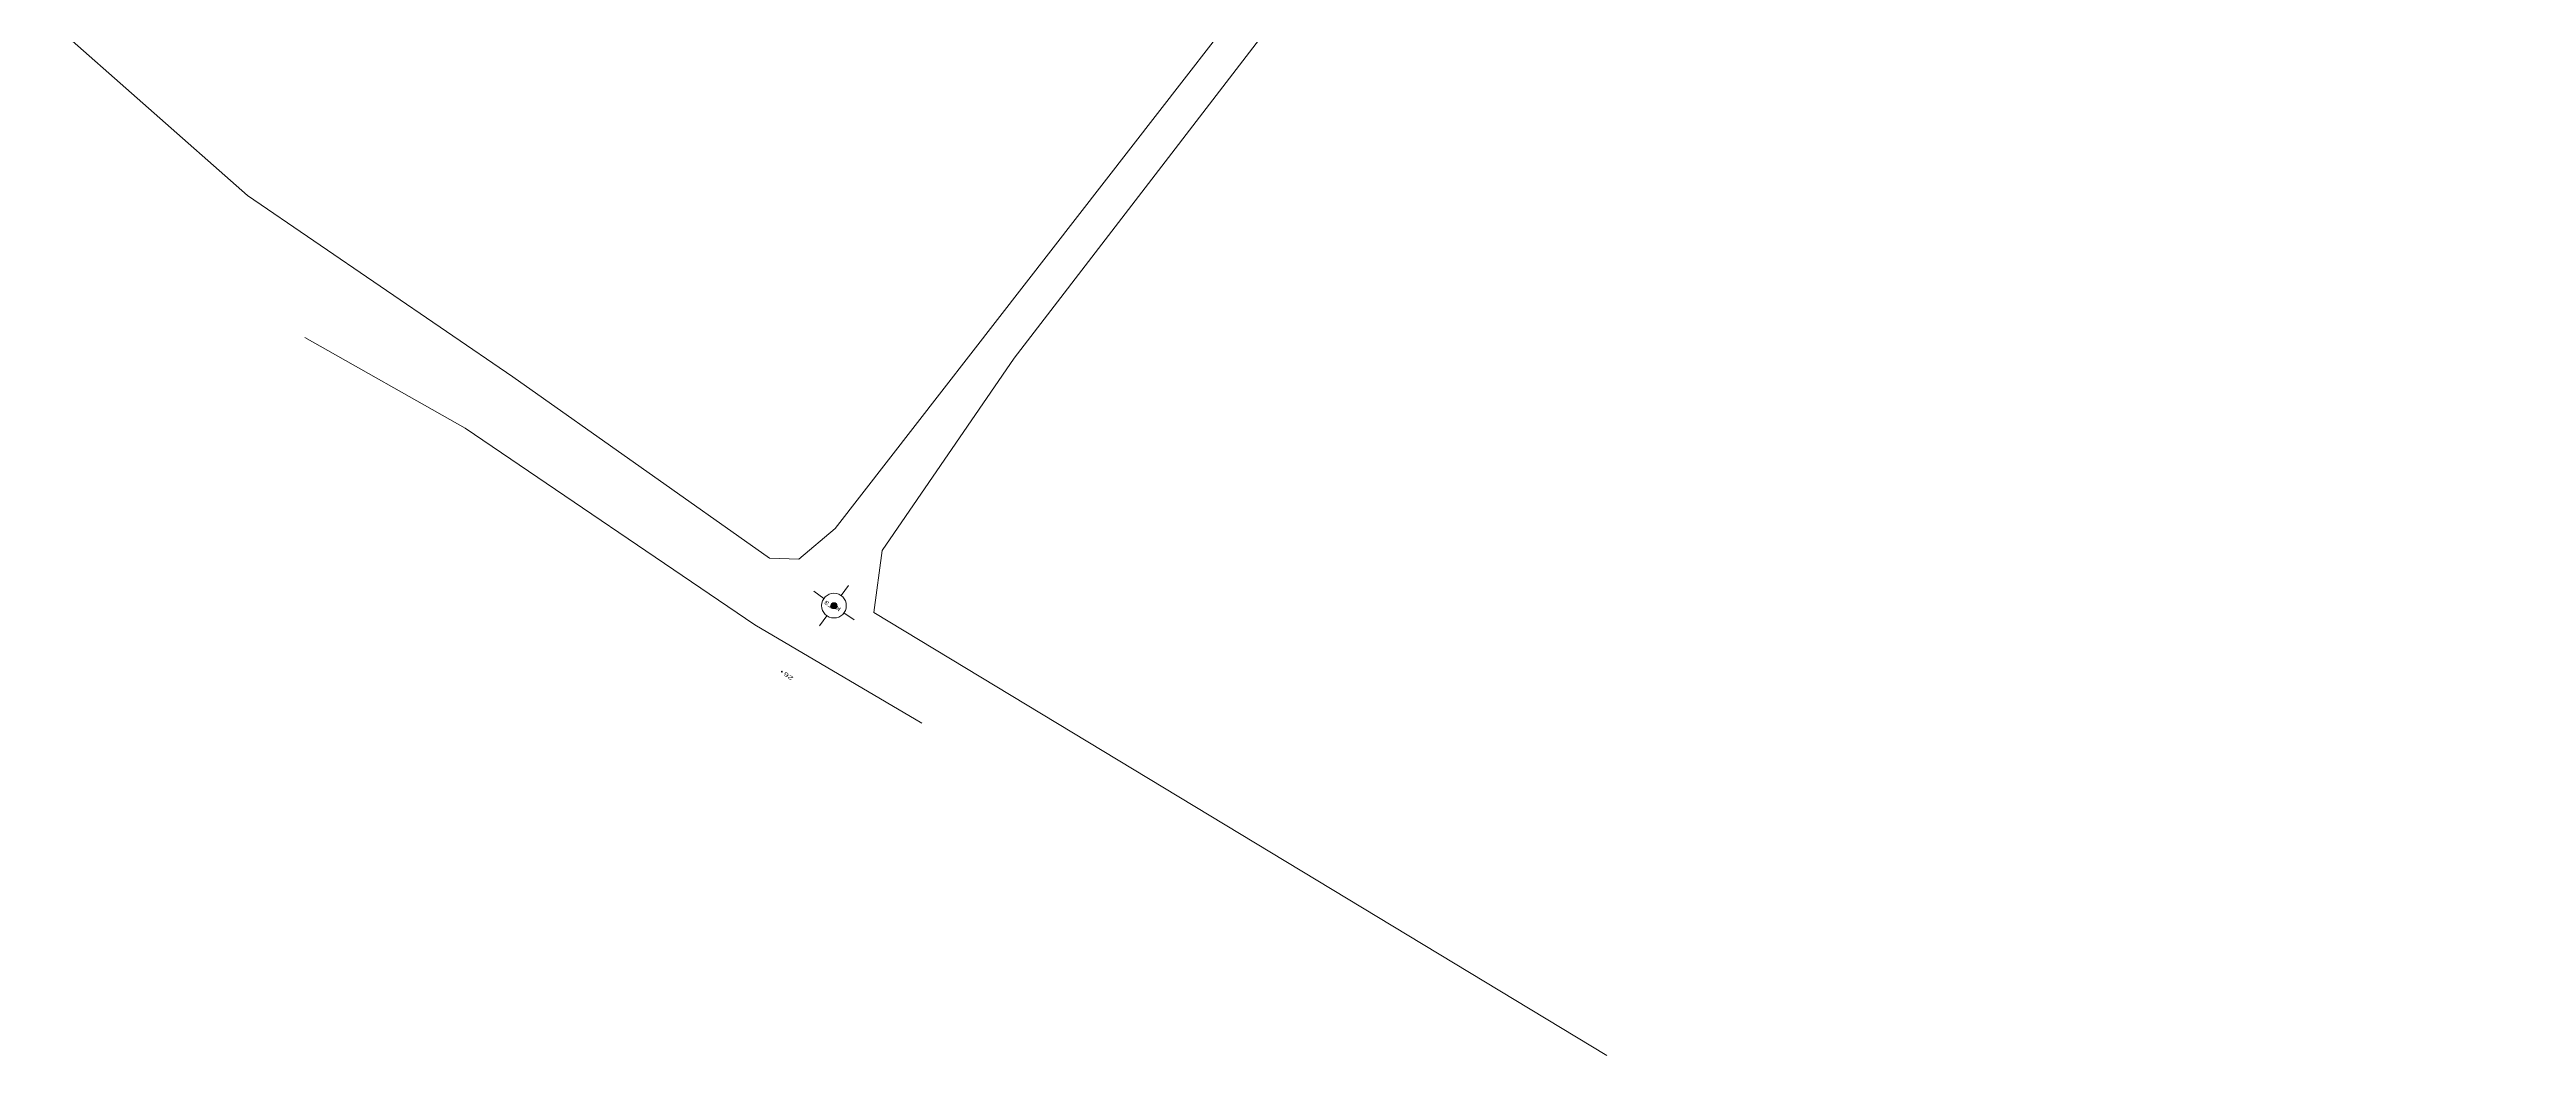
# Model space of a CAD drawing. Header units: metres. Extents: x 549831 to 549967, y 1838707 to 1838852.
# Drawn here: x 549830.9 to 549956.1, y 1838707.4 to 1838758.2 of the extents above; entities that cross this region are included whole.
import ezdxf
from ezdxf.enums import TextEntityAlignment as Align

# ---------------------------------------------------------------- set-up
doc = ezdxf.new("R2010")
doc.units = ezdxf.units.M
doc.header["$LTSCALE"] = 0.08
doc.header["$PDMODE"] = 32
doc.header["$PDSIZE"] = 0.04
doc.layers.add('12', color=7, linetype='Continuous')
doc.layers.add('9', color=7, linetype='Continuous')
doc.layers.add('23', color=7, linetype='Continuous', lineweight=13)
doc.layers.add('7', color=7, linetype='Continuous', lineweight=13)

msp = doc.modelspace()

# ---------------------------------------------------------------- hatches: boundary and pattern name
at = {"layer": '7'}
msp.add_hatch(color=256, dxfattribs=at).paths.add_polyline_path([(549870.67003, 1838730.22341, 1), (549870.49581, 1838729.97918, 1)])

# ---------------------------------------------------------------- linework, layer by layer
at = {"layer": '23'}
for points in [[(549909.65, 1838707.35), (549872.6, 1838729.75), (549873.02, 1838732.89), (549879.7, 1838742.61), (549896.52, 1838764.54), (549902.86, 1838772.34), (549906.06, 1838775.82), (549911.85, 1838778.66), (549956.14, 1838786.79)], [(549907.4, 1838781.35), (549870.64, 1838734.01), (549868.81, 1838732.45), (549867.33, 1838732.51), (549854.35, 1838741.68), (549840.93, 1838750.84), (549830.93, 1838759.67)], [(549843.83, 1838743.66), (549851.94, 1838739.08), (549866.59, 1838729.13), (549875.03, 1838724.15)]]:
    msp.add_lwpolyline(points, dxfattribs=at)
at = {"layer": '7'}
for p, q in [((549869.57, 1838730.83), (549870.07, 1838730.46)), ((549871.31, 1838731.12), (549870.95, 1838730.61)), ((549870.22, 1838729.59), (549869.86, 1838729.08)), ((549871.09, 1838729.74), (549871.6, 1838729.38))]:
    msp.add_line(p, q, dxfattribs=at)
for radius in [0.625, 0.15]:
    msp.add_circle((549870.58292, 1838730.10129), radius, dxfattribs=at)
msp.add_point((549867.95, 1838726.76), dxfattribs=at)

# ---------------------------------------------------------------- texts
at = {"layer": '12', "width": 1.75}
msp.add_text('26', height=0.2, rotation=145.109, dxfattribs=at).set_placement((549868.55, 1838726.47))
at = {"layer": '7', "width": 1.55}
msp.add_text('T3', height=0.1999, rotation=144.499, dxfattribs=at).set_placement((549870.58, 1838730.1))
at = {"layer": '9', "width": 1.45}
msp.add_text('KC', height=0.1999, rotation=144.499, dxfattribs=at).set_placement((549870.5161, 1838730.27665), align=Align.RIGHT)

doc.saveas('drawing.dxf')
